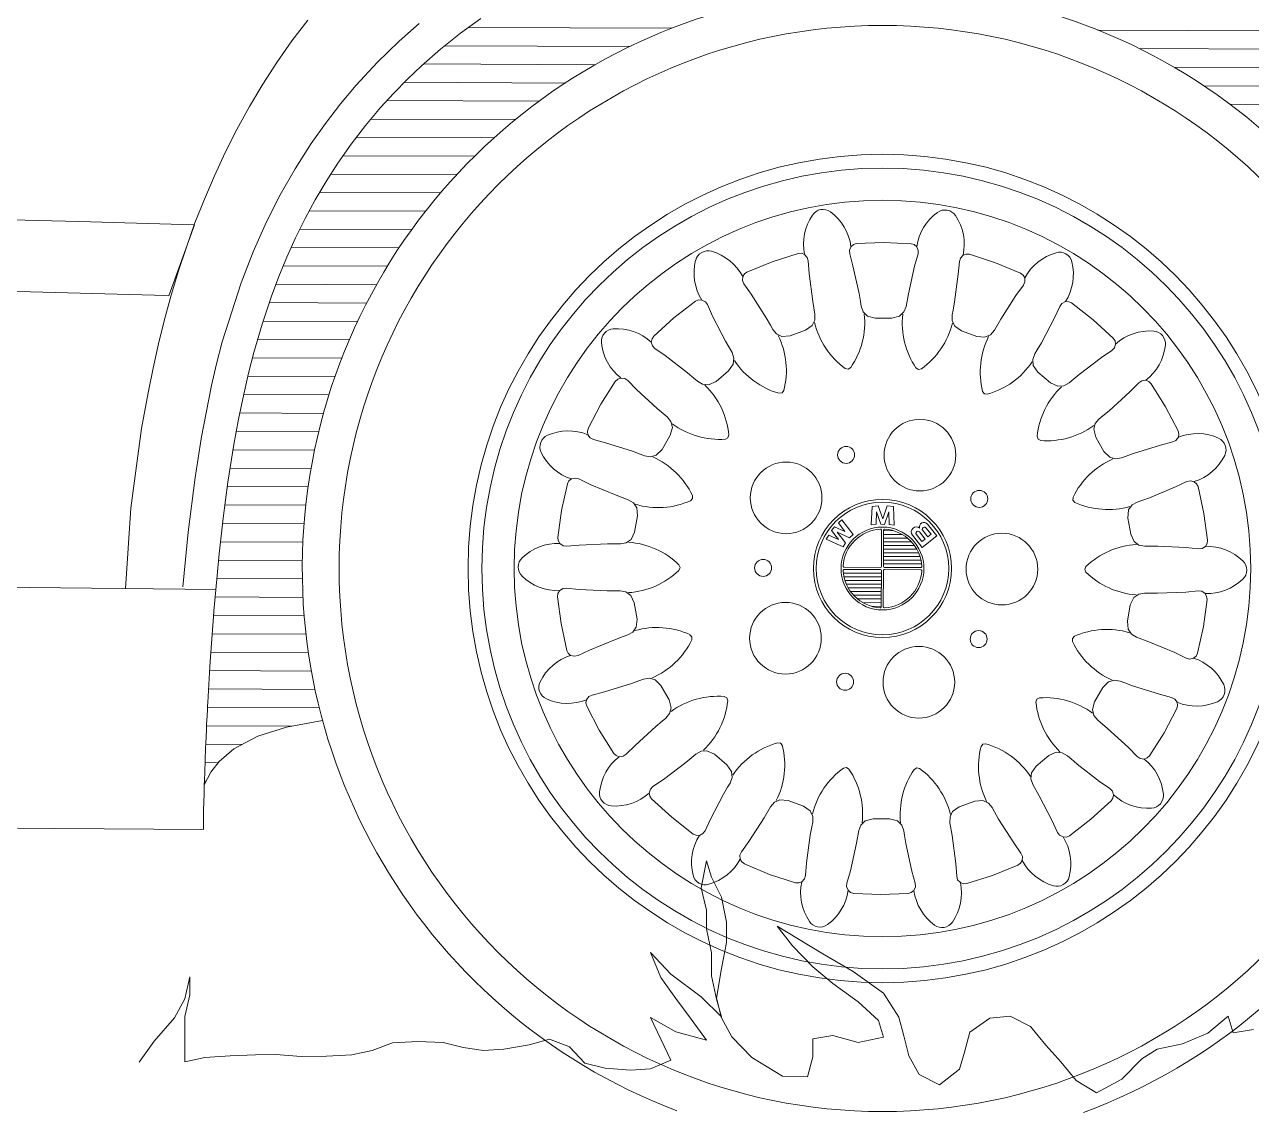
# Model space of a CAD drawing. Header units: millimetres. Extents: x -19 to 261, y -91 to 25.
# Drawn here: x 212.942 to 213.608, y -21.249 to -20.662 of the extents above; entities that cross this region are included whole.
import ezdxf

# ---------------------------------------------------------------- set-up
doc = ezdxf.new("R2010")
doc.units = ezdxf.units.MM
doc.layers.add('XR$3$STANDARD_1', color=7, linetype='Continuous', lineweight=18, true_color=0x000000)

# ---------------------------------------------------------------- blocks, each defined once
blk = doc.blocks.new('COMPLEXOBJECT_1')
at = {"layer": 'XR$3$STANDARD_1', "color": 1, "lineweight": 5, "true_color": 0xff0000}
for p, q in [((213.17827, -20.66657), (213.1894, -20.65851)), ((213.08675, -20.67077), (213.0954, -20.65951)), ((213.14505, -20.67092), (213.15589, -20.66137)), ((213.29303, -20.66388), (213.18264, -20.6634)), ((213.63461, -20.66534), (213.52425, -20.66487)), ((213.0786, -20.68244), (213.08675, -20.67077)), ((213.133, -20.68257), (213.14505, -20.67092)), ((213.16743, -20.67522), (213.17827, -20.66657)), ((213.15709, -20.68428), (213.16743, -20.67522)), ((213.27049, -20.67378), (213.16978, -20.67335)), ((213.64823, -20.6754), (213.54678, -20.67497)), ((213.07095, -20.69431), (213.0786, -20.68244)), ((213.12165, -20.69482), (213.133, -20.68257)), ((213.14946, -20.69154), (213.15709, -20.68428)), ((213.25145, -20.6837), (213.15821, -20.6833)), ((213.66023, -20.68546), (213.56563, -20.68505)), ((213.14203, -20.69911), (213.14946, -20.69154)), ((213.0637, -20.70647), (213.07095, -20.69431)), ((213.1131, -20.70499), (213.12165, -20.69482)), ((213.23525, -20.69363), (213.14778, -20.69325)), ((213.67092, -20.6955), (213.58192, -20.69512)), ((213.10496, -20.71555), (213.1131, -20.70499)), ((213.13489, -20.70698), (213.14203, -20.69911)), ((213.22095, -20.70357), (213.13831, -20.70321)), ((213.6802, -20.70554), (213.59614, -20.70518)), ((213.05694, -20.71885), (213.0637, -20.70647)), ((213.12675, -20.71675), (213.13489, -20.70698)), ((213.09731, -20.72642), (213.10496, -20.71555)), ((213.11901, -20.72681), (213.12675, -20.71675)), ((213.20813, -20.71351), (213.12973, -20.71318)), ((213.05059, -20.73132), (213.05694, -20.71885)), ((213.19653, -20.72346), (213.12183, -20.72314)), ((213.04473, -20.74399), (213.05059, -20.73132)), ((213.08845, -20.74028), (213.09731, -20.72642)), ((213.11166, -20.73718), (213.11901, -20.72681)), ((213.10542, -20.74705), (213.11166, -20.73718)), ((213.18596, -20.73342), (213.11455, -20.73311)), ((213.03928, -20.75677), (213.04473, -20.74399)), ((213.08039, -20.75445), (213.08845, -20.74028)), ((213.17627, -20.74338), (213.10793, -20.74308)), ((213.09948, -20.75713), (213.10542, -20.74705)), ((213.03412, -20.76965), (213.03928, -20.75677)), ((213.07303, -20.76902), (213.08039, -20.75445)), ((213.09393, -20.76731), (213.09948, -20.75713)), ((213.16748, -20.75334), (213.10188, -20.75306)), ((213.1594, -20.7633), (213.09626, -20.76303)), ((212.97103, -20.76888), (212.90823, -20.76721)), ((213.00242, -20.76981), (212.97103, -20.76888)), ((213.03382, -20.77065), (213.00242, -20.76981)), ((213.01985, -20.80919), (213.03382, -20.77065)), ((213.02947, -20.78273), (213.03412, -20.76965)), ((213.06566, -20.78538), (213.07303, -20.76902)), ((213.08879, -20.77778), (213.09393, -20.76731)), ((213.08405, -20.78816), (213.08879, -20.77778)), ((213.15193, -20.77327), (213.09113, -20.77301)), ((213.02521, -20.79571), (213.02947, -20.78273)), ((213.145, -20.78324), (213.08641, -20.78299)), ((213.39036, -20.78243), (213.3895, -20.78441)), ((213.3895, -20.78441), (213.38965, -20.78637)), ((213.39178, -20.78136), (213.39036, -20.78243)), ((213.39339, -20.78084), (213.39178, -20.78136)), ((213.40823, -20.78027), (213.39339, -20.78084)), ((213.42296, -20.7809), (213.40823, -20.78027)), ((213.42469, -20.78142), (213.42296, -20.7809)), ((213.42601, -20.78257), (213.42469, -20.78142)), ((213.42687, -20.78456), (213.42601, -20.78257)), ((213.42673, -20.78646), (213.42687, -20.78456)), ((213.05918, -20.80216), (213.06566, -20.78538)), ((213.0797, -20.79874), (213.08405, -20.78816)), ((213.34762, -20.79068), (213.33387, -20.79629)), ((213.36167, -20.78623), (213.34762, -20.79068)), ((213.36348, -20.78612), (213.36167, -20.78623)), ((213.36511, -20.78676), (213.36348, -20.78612)), ((213.3666, -20.78833), (213.36511, -20.78676)), ((213.36711, -20.79017), (213.3666, -20.78833)), ((213.36759, -20.79708), (213.36711, -20.79017)), ((213.38965, -20.78637), (213.3914, -20.79298)), ((213.42481, -20.79313), (213.42673, -20.78646)), ((213.44921, -20.7906), (213.44859, -20.79742)), ((213.44973, -20.78871), (213.44921, -20.7906)), ((213.45122, -20.78715), (213.44973, -20.78871)), ((213.45291, -20.78663), (213.45122, -20.78715)), ((213.45461, -20.78669), (213.45291, -20.78663)), ((213.46875, -20.79123), (213.45461, -20.78669)), ((213.48237, -20.79686), (213.46875, -20.79123)), ((213.02126, -20.80889), (213.02521, -20.79571)), ((213.13858, -20.79321), (213.08207, -20.79297)), ((213.33253, -20.79733), (213.33157, -20.79881)), ((213.33387, -20.79629), (213.33253, -20.79733)), ((213.36959, -20.81227), (213.36759, -20.79708)), ((213.3914, -20.79298), (213.3947, -20.80791)), ((213.4215, -20.80808), (213.42481, -20.79313)), ((213.44859, -20.79742), (213.44658, -20.81257)), ((213.48382, -20.79794), (213.48237, -20.79686)), ((213.48467, -20.79947), (213.48382, -20.79794)), ((213.04885, -20.83431), (213.05918, -20.80216)), ((213.07575, -20.80933), (213.0797, -20.79874)), ((213.13282, -20.80319), (213.07813, -20.80296)), ((213.33157, -20.79881), (213.33143, -20.80097)), ((213.33143, -20.80097), (213.33224, -20.80276)), ((213.33224, -20.80276), (213.33615, -20.80837)), ((213.47993, -20.80898), (213.48401, -20.80337)), ((213.48401, -20.80337), (213.4848, -20.80163)), ((213.4848, -20.80163), (213.48467, -20.79947)), ((212.91117, -20.80622), (212.94486, -20.80707)), ((212.94486, -20.80707), (212.97856, -20.80801)), ((212.97856, -20.80801), (213.01216, -20.80895)), ((213.01216, -20.80895), (213.01775, -20.80908)), ((213.0176, -20.82208), (213.02126, -20.80889)), ((213.01775, -20.80908), (213.01985, -20.80919)), ((213.07059, -20.82461), (213.07575, -20.80933)), ((213.30756, -20.81148), (213.3059, -20.8122)), ((213.30931, -20.81152), (213.30756, -20.81148)), ((213.31125, -20.81248), (213.30931, -20.81152)), ((213.33615, -20.80837), (213.34435, -20.82127)), ((213.3947, -20.80791), (213.39543, -20.81231)), ((213.42025, -20.81497), (213.4215, -20.80808)), ((213.47171, -20.82189), (213.47993, -20.80898)), ((213.12747, -20.81317), (213.07453, -20.81294)), ((213.3059, -20.8122), (213.29422, -20.82118)), ((213.31236, -20.81403), (213.31125, -20.81248)), ((213.31518, -20.82037), (213.31236, -20.81403)), ((213.37078, -20.81916), (213.36959, -20.81227)), ((213.39543, -20.81231), (213.39587, -20.81493)), ((213.39587, -20.81493), (213.39697, -20.81787)), ((213.39697, -20.81787), (213.39928, -20.82022)), ((213.41676, -20.82023), (213.41909, -20.81801)), ((213.41909, -20.81801), (213.42025, -20.81497)), ((213.44576, -20.81695), (213.44528, -20.81957)), ((213.44658, -20.81257), (213.44576, -20.81695)), ((213.50372, -20.81495), (213.50081, -20.82114)), ((213.50486, -20.81335), (213.50372, -20.81495)), ((213.50679, -20.81239), (213.50486, -20.81335)), ((213.50856, -20.81248), (213.50679, -20.81239)), ((213.51013, -20.81312), (213.50856, -20.81248)), ((213.52187, -20.82223), (213.51013, -20.81312)), ((213.01434, -20.83536), (213.0176, -20.82208)), ((213.06612, -20.84009), (213.07059, -20.82461)), ((213.12249, -20.82315), (213.07116, -20.82293)), ((213.29422, -20.82118), (213.28322, -20.83116)), ((213.32225, -20.83395), (213.31518, -20.82037)), ((213.34435, -20.82127), (213.34655, -20.82516)), ((213.34655, -20.82516), (213.34786, -20.82747)), ((213.3693, -20.8253), (213.37073, -20.82242)), ((213.37073, -20.82242), (213.37078, -20.81916)), ((213.39928, -20.82022), (213.40354, -20.8214)), ((213.40354, -20.8214), (213.41249, -20.82139)), ((213.41249, -20.82139), (213.41676, -20.82023)), ((213.44528, -20.81957), (213.4453, -20.82271)), ((213.4453, -20.82271), (213.44668, -20.82571)), ((213.46818, -20.82794), (213.47171, -20.82189)), ((213.50081, -20.82114), (213.49374, -20.8347)), ((213.53274, -20.83217), (213.52187, -20.82223)), ((213.28322, -20.83116), (213.28231, -20.83259)), ((213.34786, -20.82747), (213.34989, -20.82986)), ((213.34989, -20.82986), (213.35287, -20.83127)), ((213.35287, -20.83127), (213.35728, -20.83092)), ((213.35728, -20.83092), (213.36568, -20.82785)), ((213.36568, -20.82785), (213.3693, -20.8253)), ((213.44668, -20.82571), (213.45028, -20.82827)), ((213.45028, -20.82827), (213.45869, -20.83132)), ((213.45869, -20.83132), (213.4631, -20.83169)), ((213.4631, -20.83169), (213.46605, -20.8304)), ((213.46605, -20.8304), (213.46818, -20.82794)), ((213.01138, -20.84855), (213.01434, -20.83536)), ((213.0458, -20.8461), (213.04885, -20.83431)), ((213.11802, -20.83313), (213.06819, -20.83291)), ((213.28231, -20.83259), (213.28192, -20.83432)), ((213.28192, -20.83432), (213.28252, -20.83639)), ((213.28252, -20.83639), (213.2839, -20.83779)), ((213.2839, -20.83779), (213.2895, -20.84173)), ((213.32573, -20.84003), (213.32225, -20.83395)), ((213.49147, -20.83854), (213.49012, -20.84083)), ((213.49374, -20.8347), (213.49147, -20.83854)), ((213.53206, -20.83885), (213.53339, -20.83748)), ((213.53374, -20.83368), (213.53274, -20.83217)), ((213.53339, -20.83748), (213.53401, -20.83541)), ((213.53401, -20.83541), (213.53374, -20.83368)), ((213.06317, -20.85127), (213.06612, -20.84009)), ((213.11398, -20.84311), (213.06538, -20.8429)), ((213.2895, -20.84173), (213.30162, -20.85105)), ((213.32679, -20.84311), (213.32573, -20.84003)), ((213.32643, -20.84631), (213.32679, -20.84311)), ((213.49012, -20.84083), (213.48907, -20.84378)), ((213.48907, -20.84378), (213.48934, -20.84707)), ((213.51416, -20.85205), (213.5263, -20.84273)), ((213.5263, -20.84273), (213.53206, -20.83885)), ((213.00863, -20.86184), (213.01138, -20.84855)), ((213.04305, -20.85789), (213.0458, -20.8461)), ((213.06063, -20.86256), (213.06317, -20.85127)), ((213.30162, -20.85105), (213.305, -20.85395)), ((213.31706, -20.8557), (213.3239, -20.84994)), ((213.3239, -20.84994), (213.32643, -20.84631)), ((213.38722, -20.84871), (213.3888, -20.84904)), ((213.3888, -20.84904), (213.39018, -20.8482)), ((213.4256, -20.84835), (213.42697, -20.84921)), ((213.42697, -20.84921), (213.42855, -20.84888)), ((213.48934, -20.84707), (213.49184, -20.85071)), ((213.49184, -20.85071), (213.4987, -20.85645)), ((213.03742, -20.88666), (213.04305, -20.85789)), ((213.11023, -20.85309), (213.06281, -20.85289)), ((213.26238, -20.85568), (213.25447, -20.86811)), ((213.26369, -20.85443), (213.26238, -20.85568)), ((213.26535, -20.85387), (213.26369, -20.85443)), ((213.2675, -20.85411), (213.26535, -20.85387)), ((213.26908, -20.85519), (213.2675, -20.85411)), ((213.27389, -20.86018), (213.26908, -20.85519)), ((213.305, -20.85395), (213.30702, -20.85567)), ((213.30702, -20.85567), (213.30975, -20.85722)), ((213.30975, -20.85722), (213.31304, -20.85753)), ((213.31304, -20.85753), (213.31706, -20.8557)), ((213.4987, -20.85645), (213.50272, -20.85831)), ((213.50272, -20.85831), (213.50593, -20.85811)), ((213.50593, -20.85811), (213.50878, -20.85653)), ((213.50878, -20.85653), (213.51416, -20.85205)), ((213.54662, -20.85647), (213.54176, -20.8613)), ((213.54824, -20.85536), (213.54662, -20.85647)), ((213.55038, -20.85512), (213.54824, -20.85536)), ((213.55201, -20.85581), (213.55038, -20.85512)), ((213.55327, -20.85695), (213.55201, -20.85581)), ((213.56118, -20.86952), (213.55327, -20.85695)), ((213.00514, -20.88122), (213.00863, -20.86184)), ((213.05777, -20.87625), (213.06063, -20.86256)), ((213.10692, -20.86308), (213.06056, -20.86288)), ((213.28518, -20.87052), (213.27389, -20.86018)), ((213.35128, -20.86217), (213.35288, -20.86194)), ((213.35288, -20.86194), (213.35389, -20.86068)), ((213.46179, -20.86114), (213.46278, -20.86241)), ((213.46278, -20.86241), (213.46438, -20.86265)), ((213.54176, -20.8613), (213.53049, -20.87162)), ((213.25447, -20.86811), (213.24755, -20.88125)), ((213.29053, -20.87505), (213.28518, -20.87052)), ((213.53049, -20.87162), (213.52704, -20.87445)), ((213.568, -20.88258), (213.56118, -20.86952)), ((213.05521, -20.88994), (213.05777, -20.87625)), ((213.10401, -20.87307), (213.05847, -20.87287)), ((213.29258, -20.87757), (213.29053, -20.87505)), ((213.29334, -20.8807), (213.29258, -20.87757)), ((213.52299, -20.87856), (213.52211, -20.88174)), ((213.52499, -20.87614), (213.52299, -20.87856)), ((213.52704, -20.87445), (213.52499, -20.87614)), ((212.99936, -20.9246), (213.00514, -20.88122)), ((213.10135, -20.88306), (213.05653, -20.88286)), ((213.24755, -20.88125), (213.24719, -20.88291)), ((213.24719, -20.88291), (213.2474, -20.88466)), ((213.2474, -20.88466), (213.24868, -20.8864)), ((213.28774, -20.89273), (213.2922, -20.88498)), ((213.2922, -20.88498), (213.29334, -20.8807)), ((213.32354, -20.88635), (213.32405, -20.88482)), ((213.52211, -20.88174), (213.52323, -20.88602)), ((213.56842, -20.88434), (213.568, -20.88258)), ((213.56808, -20.88606), (213.56842, -20.88434)), ((213.03742, -20.88696), (213.03423, -20.90795)), ((213.05202, -20.91053), (213.05521, -20.88994)), ((213.24868, -20.8864), (213.25046, -20.88725)), ((213.25046, -20.88725), (213.25706, -20.88904)), ((213.25706, -20.88904), (213.27164, -20.89365)), ((213.32211, -20.88711), (213.32354, -20.88635)), ((213.49141, -20.88554), (213.49191, -20.88707)), ((213.49191, -20.88707), (213.49333, -20.88784)), ((213.52323, -20.88602), (213.52771, -20.89376)), ((213.54374, -20.89491), (213.55834, -20.8903)), ((213.55834, -20.8903), (213.56507, -20.88863)), ((213.56507, -20.88863), (213.56679, -20.8878)), ((213.56679, -20.8878), (213.56808, -20.88606)), ((213.09913, -20.89305), (213.05476, -20.89286)), ((213.27164, -20.89365), (213.27581, -20.89522)), ((213.27581, -20.89522), (213.2783, -20.89614)), ((213.2783, -20.89614), (213.2814, -20.89667)), ((213.2814, -20.89667), (213.28459, -20.89583)), ((213.28459, -20.89583), (213.28774, -20.89273)), ((213.52771, -20.89376), (213.53085, -20.89688)), ((213.53085, -20.89688), (213.53393, -20.89779)), ((213.53393, -20.89779), (213.53715, -20.89727)), ((213.53715, -20.89727), (213.54374, -20.89491)), ((213.09724, -20.90304), (213.05321, -20.90285)), ((213.03423, -20.90795), (213.0305, -20.93753)), ((213.04944, -20.93002), (213.05202, -20.91053)), ((213.23635, -20.91142), (213.23317, -20.92581)), ((213.23716, -20.9098), (213.23635, -20.91142)), ((213.23852, -20.9087), (213.23716, -20.9098)), ((213.24063, -20.9082), (213.23852, -20.9087)), ((213.24248, -20.90867), (213.24063, -20.9082)), ((213.24871, -20.91171), (213.24248, -20.90867)), ((213.26286, -20.91757), (213.24871, -20.91171)), ((213.57273, -20.91016), (213.56651, -20.91304)), ((213.57463, -20.90967), (213.57273, -20.91016)), ((213.57673, -20.91018), (213.57463, -20.90967)), ((213.57802, -20.91139), (213.57673, -20.91018)), ((213.57881, -20.91289), (213.57802, -20.91139)), ((213.09557, -20.91303), (213.05171, -20.91284)), ((213.26942, -20.91999), (213.26286, -20.91757)), ((213.30431, -20.91932), (213.30427, -20.91771)), ((213.56651, -20.91304), (213.55239, -20.91888)), ((213.58195, -20.9274), (213.57881, -20.91289)), ((212.99637, -20.96829), (212.99936, -20.9246)), ((213.09439, -20.92303), (213.05039, -20.92284)), ((213.27222, -20.92166), (213.26942, -20.91999)), ((213.274, -20.92434), (213.27222, -20.92166)), ((213.2744, -20.92875), (213.274, -20.92434)), ((213.30323, -20.92052), (213.30431, -20.91932)), ((213.40175, -20.92358), (213.40134, -20.9337)), ((213.40513, -20.92322), (213.40175, -20.92358)), ((213.40754, -20.93035), (213.40513, -20.92322)), ((213.41001, -20.92324), (213.40754, -20.93035)), ((213.41338, -20.92363), (213.41001, -20.92324)), ((213.41371, -20.93376), (213.41338, -20.92363)), ((213.51091, -20.9186), (213.51085, -20.92021)), ((213.51085, -20.92021), (213.51193, -20.92142)), ((213.54297, -20.92284), (213.54106, -20.92553)), ((213.54568, -20.92125), (213.54297, -20.92284)), ((213.54818, -20.92036), (213.54568, -20.92125)), ((213.55239, -20.91888), (213.54818, -20.92036)), ((213.04725, -20.94941), (213.04944, -20.93002)), ((213.23317, -20.92581), (213.23116, -20.94052)), ((213.27286, -20.93756), (213.2744, -20.92875)), ((213.38541, -20.9309), (213.38353, -20.93263)), ((213.39146, -20.93892), (213.38541, -20.9309)), ((213.40396, -20.93334), (213.40424, -20.92659)), ((213.40424, -20.92659), (213.40659, -20.93335)), ((213.40846, -20.93336), (213.41087, -20.92662)), ((213.41087, -20.92662), (213.41109, -20.93337)), ((213.54106, -20.92553), (213.54064, -20.92993)), ((213.54064, -20.92993), (213.5422, -20.93873)), ((213.58389, -20.94201), (213.58195, -20.9274)), ((213.0305, -20.93753), (213.02748, -20.96722)), ((213.09345, -20.93302), (213.04912, -20.93283)), ((213.27096, -20.94155), (213.27286, -20.93756)), ((213.38141, -20.93466), (213.37976, -20.9367)), ((213.37976, -20.9367), (213.38348, -20.94163)), ((213.38702, -20.93726), (213.38141, -20.93466)), ((213.38734, -20.94342), (213.38292, -20.93756)), ((213.38292, -20.93756), (213.38958, -20.94065)), ((213.38353, -20.93263), (213.38702, -20.93726)), ((213.40134, -20.9337), (213.40396, -20.93334)), ((213.40659, -20.93335), (213.40846, -20.93336)), ((213.40695, -20.93657), (213.40686, -20.95623)), ((213.40807, -20.93657), (213.40799, -20.95623)), ((213.41327, -20.93682), (213.40807, -20.93679)), ((213.41109, -20.93337), (213.41371, -20.93376)), ((213.43062, -20.94134), (213.42759, -20.93752)), ((213.42929, -20.93665), (213.43209, -20.94017)), ((213.43385, -20.93877), (213.43105, -20.93525)), ((213.43695, -20.93967), (213.43182, -20.9332)), ((213.09277, -20.94302), (213.04799, -20.94283)), ((213.23116, -20.94052), (213.23139, -20.9422)), ((213.23139, -20.9422), (213.23219, -20.94378)), ((213.23219, -20.94378), (213.23399, -20.94497)), ((213.23399, -20.94497), (213.23595, -20.94516)), ((213.23595, -20.94516), (213.24277, -20.94459)), ((213.24277, -20.94459), (213.25804, -20.94393)), ((213.25804, -20.94393), (213.2625, -20.94398)), ((213.2625, -20.94398), (213.26515, -20.944)), ((213.26515, -20.944), (213.26824, -20.94343)), ((213.26824, -20.94343), (213.27096, -20.94155)), ((213.37822, -20.93919), (213.37692, -20.9414)), ((213.37692, -20.9414), (213.38604, -20.94563)), ((213.38348, -20.94163), (213.37822, -20.93919)), ((213.38604, -20.94563), (213.38734, -20.94342)), ((213.38958, -20.94065), (213.39146, -20.93892)), ((213.42475, -20.94487), (213.40804, -20.94479)), ((213.42098, -20.94085), (213.40805, -20.94079)), ((213.42312, -20.94286), (213.40805, -20.94279)), ((213.41806, -20.93884), (213.40806, -20.93879)), ((213.42366, -20.9392), (213.42902, -20.94596)), ((213.42582, -20.93892), (213.42885, -20.94274)), ((213.42885, -20.94274), (213.43062, -20.94134)), ((213.42902, -20.94596), (213.43695, -20.93967)), ((213.43209, -20.94017), (213.43385, -20.93877)), ((213.5422, -20.93873), (213.54409, -20.94274)), ((213.54409, -20.94274), (213.54668, -20.94465)), ((213.54668, -20.94465), (213.54987, -20.94527)), ((213.58277, -20.94531), (213.58368, -20.94381)), ((213.58368, -20.94381), (213.58389, -20.94201)), ((213.04547, -20.9689), (213.04725, -20.94941)), ((213.42779, -20.95088), (213.40801, -20.95079)), ((213.42703, -20.94888), (213.40802, -20.94879)), ((213.42603, -20.94687), (213.40803, -20.94679)), ((213.54987, -20.94527), (213.55687, -20.9453)), ((213.55687, -20.9453), (213.57217, -20.94596)), ((213.57217, -20.94596), (213.57907, -20.94669)), ((213.57907, -20.94669), (213.58097, -20.9465)), ((213.58097, -20.9465), (213.58277, -20.94531)), ((213.09255, -20.95302), (213.04694, -20.95282)), ((213.29692, -20.95838), (213.29752, -20.95688)), ((213.29752, -20.95688), (213.29693, -20.95538)), ((213.4063, -20.95679), (213.38664, -20.9567)), ((213.40629, -20.95791), (213.38664, -20.95783)), ((213.40677, -20.97813), (213.40685, -20.95848)), ((213.40789, -20.97814), (213.40798, -20.95848)), ((213.42864, -20.95488), (213.40799, -20.95479)), ((213.42832, -20.95288), (213.408, -20.95279)), ((213.40854, -20.95792), (213.4282, -20.95801)), ((213.40855, -20.9568), (213.42821, -20.95688)), ((213.51793, -20.95633), (213.51732, -20.95783)), ((213.51732, -20.95783), (213.51791, -20.95933)), ((213.09254, -20.96302), (213.04602, -20.96282)), ((213.40685, -20.95991), (213.3862, -20.95983)), ((213.40684, -20.96191), (213.38652, -20.96183)), ((213.40683, -20.96391), (213.38706, -20.96383)), ((213.04537, -20.9688), (212.79258, -20.96581)), ((213.04432, -20.98049), (213.04547, -20.9689)), ((213.23116, -20.9709), (213.23095, -20.9727)), ((213.23207, -20.9694), (213.23116, -20.9709)), ((213.23387, -20.96821), (213.23207, -20.9694)), ((213.23577, -20.96802), (213.23387, -20.96821)), ((213.24267, -20.96875), (213.23577, -20.96802)), ((213.25797, -20.96941), (213.24267, -20.96875)), ((213.26497, -20.96944), (213.25797, -20.96941)), ((213.26817, -20.97006), (213.26497, -20.96944)), ((213.27076, -20.97197), (213.26817, -20.97006)), ((213.40682, -20.96591), (213.38782, -20.96583)), ((213.40681, -20.96791), (213.38882, -20.96784)), ((213.4068, -20.96991), (213.39009, -20.96984)), ((213.5466, -20.97128), (213.54388, -20.97315)), ((213.54969, -20.97071), (213.5466, -20.97128)), ((213.55235, -20.97073), (213.54969, -20.97071)), ((213.55681, -20.97078), (213.55235, -20.97073)), ((213.57208, -20.97012), (213.55681, -20.97078)), ((213.5789, -20.96955), (213.57208, -20.97012)), ((213.58085, -20.96974), (213.5789, -20.96955)), ((213.58265, -20.97093), (213.58085, -20.96974)), ((213.58345, -20.97251), (213.58265, -20.97093)), ((213.09287, -20.97302), (213.04501, -20.97281)), ((213.23095, -20.9727), (213.23289, -20.9873)), ((213.27264, -20.97598), (213.27076, -20.97197)), ((213.2742, -20.98478), (213.27264, -20.97598)), ((213.4068, -20.97191), (213.39172, -20.97185)), ((213.40679, -20.97391), (213.39386, -20.97386)), ((213.40678, -20.97591), (213.39678, -20.97587)), ((213.40677, -20.97791), (213.40157, -20.97789)), ((213.54199, -20.97714), (213.54044, -20.98595)), ((213.54388, -20.97315), (213.54199, -20.97714)), ((213.58167, -20.9889), (213.58369, -20.97419)), ((213.58369, -20.97419), (213.58345, -20.97251)), ((213.0424, -21.00789), (213.04411, -20.98349)), ((213.04411, -20.98349), (213.04432, -20.98049)), ((213.04411, -20.98349), (213.04432, -20.98109)), ((213.09357, -20.98302), (213.04417, -20.98281)), ((213.27378, -20.98918), (213.2742, -20.98478)), ((213.23289, -20.9873), (213.23603, -21.00182)), ((213.27187, -20.99187), (213.27378, -20.98918)), ((213.54044, -20.98595), (213.54084, -20.99036)), ((213.54084, -20.99036), (213.54262, -20.99305)), ((213.57849, -21.00329), (213.58167, -20.9889)), ((213.09448, -20.99303), (213.04345, -20.99281)), ((213.24833, -21.00167), (213.26245, -20.99583)), ((213.26245, -20.99583), (213.26666, -20.99435)), ((213.26666, -20.99435), (213.26916, -20.99346)), ((213.26916, -20.99346), (213.27187, -20.99187)), ((213.30399, -20.9945), (213.30292, -20.99329)), ((213.30393, -20.99611), (213.30399, -20.9945)), ((213.51161, -20.99419), (213.51053, -20.99539)), ((213.51053, -20.99539), (213.51057, -20.997)), ((213.54262, -20.99305), (213.54542, -20.99472)), ((213.54542, -20.99472), (213.55199, -20.99714)), ((213.55199, -20.99714), (213.56613, -21.003)), ((213.09583, -21.00303), (213.04276, -21.0028)), ((213.23603, -21.00182), (213.23682, -21.00332)), ((213.23682, -21.00332), (213.23812, -21.00453)), ((213.23812, -21.00453), (213.24021, -21.00504)), ((213.24021, -21.00504), (213.24212, -21.00454)), ((213.24212, -21.00454), (213.24833, -21.00167)), ((213.56613, -21.003), (213.57236, -21.00604)), ((213.57632, -21.00601), (213.57768, -21.00491)), ((213.57768, -21.00491), (213.57849, -21.00329)), ((213.04198, -21.01378), (213.0424, -21.00789)), ((213.57236, -21.00604), (213.57422, -21.00651)), ((213.57422, -21.00651), (213.57632, -21.00601)), ((213.04165, -21.02028), (213.04198, -21.01378)), ((213.09748, -21.01304), (213.04205, -21.0128)), ((213.27769, -21.01743), (213.2711, -21.0198)), ((213.28091, -21.01692), (213.27769, -21.01743)), ((213.284, -21.01783), (213.28091, -21.01692)), ((213.28714, -21.02095), (213.284, -21.01783)), ((213.53345, -21.01804), (213.53025, -21.01887)), ((213.53654, -21.01856), (213.53345, -21.01804)), ((213.04111, -21.03008), (213.04143, -21.02358)), ((213.04143, -21.02358), (213.04165, -21.02028)), ((213.09935, -21.02305), (213.04148, -21.0228)), ((213.2565, -21.02441), (213.24977, -21.02608)), ((213.2711, -21.0198), (213.2565, -21.02441)), ((213.29162, -21.02869), (213.28714, -21.02095)), ((213.5271, -21.02197), (213.52264, -21.02973)), ((213.53025, -21.01887), (213.5271, -21.02197)), ((213.53903, -21.01949), (213.53654, -21.01856)), ((213.5432, -21.02106), (213.53903, -21.01949)), ((213.55778, -21.02567), (213.5432, -21.02106)), ((213.041, -21.03218), (213.04111, -21.03008)), ((213.24676, -21.02865), (213.24642, -21.03036)), ((213.24642, -21.03036), (213.24684, -21.03213)), ((213.24805, -21.02691), (213.24676, -21.02865)), ((213.24977, -21.02608), (213.24805, -21.02691)), ((213.29273, -21.03297), (213.29162, -21.02869)), ((213.32293, -21.02763), (213.32151, -21.02686)), ((213.32343, -21.02917), (213.32293, -21.02763)), ((213.49131, -21.02836), (213.49079, -21.02989)), ((213.49273, -21.0276), (213.49131, -21.02836)), ((213.52264, -21.02973), (213.5215, -21.03401)), ((213.56438, -21.02746), (213.55778, -21.02567)), ((213.56616, -21.02831), (213.56438, -21.02746)), ((213.56744, -21.03004), (213.56616, -21.02831)), ((213.56765, -21.0318), (213.56744, -21.03004)), ((213.04056, -21.03988), (213.04067, -21.03718)), ((213.04067, -21.03718), (213.04089, -21.03418)), ((213.04089, -21.03418), (213.041, -21.03218)), ((213.10175, -21.03306), (213.04096, -21.0328)), ((213.24684, -21.03213), (213.25366, -21.04519)), ((213.28985, -21.03857), (213.29185, -21.03615)), ((213.29185, -21.03615), (213.29273, -21.03297)), ((213.5215, -21.03401), (213.52226, -21.03714)), ((213.52226, -21.03714), (213.52432, -21.03966)), ((213.56037, -21.0466), (213.5673, -21.03346)), ((213.5673, -21.03346), (213.56765, -21.0318)), ((213.04034, -21.04518), (213.04045, -21.04198)), ((213.08638, -21.04299), (213.04043, -21.0428)), ((213.04045, -21.04198), (213.04056, -21.03988)), ((213.08386, -21.04346), (213.0683, -21.04838)), ((213.10342, -21.03986), (213.08386, -21.04346)), ((213.27308, -21.05341), (213.28436, -21.04309)), ((213.28436, -21.04309), (213.2878, -21.04026)), ((213.2878, -21.04026), (213.28985, -21.03857)), ((213.52432, -21.03966), (213.52966, -21.04418)), ((213.52966, -21.04418), (213.54095, -21.05453)), ((213.04001, -21.05218), (213.04034, -21.04518)), ((213.0683, -21.04838), (213.05529, -21.0553)), ((213.25366, -21.04519), (213.26157, -21.05776)), ((213.55246, -21.05903), (213.56037, -21.0466)), ((213.03967, -21.06167), (213.0399, -21.05478)), ((213.0399, -21.05478), (213.04001, -21.05218)), ((213.05984, -21.05288), (213.03998, -21.05279)), ((213.05529, -21.0553), (213.04734, -21.06212)), ((213.26157, -21.05776), (213.26283, -21.0589)), ((213.26661, -21.05935), (213.26823, -21.05824)), ((213.26823, -21.05824), (213.27308, -21.05341)), ((213.30607, -21.05818), (213.30068, -21.06266)), ((213.30891, -21.0566), (213.30607, -21.05818)), ((213.31212, -21.05639), (213.30891, -21.0566)), ((213.31614, -21.05825), (213.31212, -21.05639)), ((213.323, -21.064), (213.31614, -21.05825)), ((213.35206, -21.05229), (213.35046, -21.05206)), ((213.35306, -21.05357), (213.35206, -21.05229)), ((213.46196, -21.05277), (213.46096, -21.05403)), ((213.46356, -21.05254), (213.46196, -21.05277)), ((213.5018, -21.05718), (213.49778, -21.05901)), ((213.50509, -21.05748), (213.5018, -21.05718)), ((213.50782, -21.05903), (213.50509, -21.05748)), ((213.54095, -21.05453), (213.54576, -21.05952)), ((213.03944, -21.06777), (213.03967, -21.06167)), ((213.04679, -21.06282), (213.03963, -21.06279)), ((213.04734, -21.06212), (213.04282, -21.0679)), ((213.26283, -21.0589), (213.26446, -21.05959)), ((213.26446, -21.05959), (213.26661, -21.05935)), ((213.30068, -21.06266), (213.28854, -21.07198)), ((213.32551, -21.06764), (213.323, -21.064)), ((213.49094, -21.06477), (213.48841, -21.0684)), ((213.49778, -21.05901), (213.49094, -21.06477)), ((213.50984, -21.06076), (213.50782, -21.05903)), ((213.51323, -21.06366), (213.50984, -21.06076)), ((213.52535, -21.07297), (213.51323, -21.06366)), ((213.54576, -21.05952), (213.54734, -21.06059)), ((213.54734, -21.06059), (213.54949, -21.06084)), ((213.54949, -21.06084), (213.55115, -21.06028)), ((213.55115, -21.06028), (213.55246, -21.05903)), ((213.04282, -21.0679), (213.03921, -21.07477)), ((213.03932, -21.07257), (213.03933, -21.07117)), ((213.03933, -21.07117), (213.03944, -21.06907)), ((213.03944, -21.06907), (213.03944, -21.06777)), ((213.32472, -21.07388), (213.32577, -21.07093)), ((213.32577, -21.07093), (213.32551, -21.06764)), ((213.38787, -21.0655), (213.38629, -21.06583)), ((213.38924, -21.06636), (213.38787, -21.0655)), ((213.42604, -21.06567), (213.42466, -21.06651)), ((213.42762, -21.066), (213.42604, -21.06567)), ((213.48841, -21.0684), (213.48805, -21.0716)), ((213.48805, -21.0716), (213.48912, -21.07468)), ((213.0391, -21.07897), (213.0392, -21.07737)), ((213.0392, -21.07737), (213.03921, -21.07477)), ((213.03921, -21.07477), (213.03932, -21.07257)), ((213.04025, -21.07279), (213.03931, -21.07279)), ((213.28145, -21.07722), (213.28084, -21.0793)), ((213.28279, -21.07585), (213.28145, -21.07722)), ((213.28854, -21.07198), (213.28279, -21.07585)), ((213.3211, -21.08001), (213.32337, -21.07617)), ((213.32337, -21.07617), (213.32472, -21.07388)), ((213.48912, -21.07468), (213.49259, -21.08076)), ((213.53094, -21.07692), (213.52535, -21.07297)), ((213.53232, -21.07832), (213.53094, -21.07692)), ((213.53293, -21.08039), (213.53232, -21.07832)), ((213.03885, -21.08857), (213.03897, -21.08407)), ((213.03897, -21.08407), (213.03898, -21.08247)), ((213.03898, -21.08247), (213.03908, -21.08147)), ((213.03908, -21.08147), (213.0391, -21.07897)), ((213.28084, -21.0793), (213.2811, -21.08103)), ((213.2811, -21.08103), (213.2821, -21.08254)), ((213.2821, -21.08254), (213.29297, -21.09248)), ((213.31404, -21.09357), (213.3211, -21.08001)), ((213.34879, -21.0843), (213.34666, -21.08677)), ((213.35174, -21.08302), (213.34879, -21.0843)), ((213.35616, -21.08339), (213.35174, -21.08302)), ((213.36456, -21.08644), (213.35616, -21.08339)), ((213.45757, -21.08379), (213.44916, -21.08685)), ((213.46197, -21.08344), (213.45757, -21.08379)), ((213.46495, -21.08485), (213.46197, -21.08344)), ((213.46699, -21.08724), (213.46495, -21.08485)), ((213.49259, -21.08076), (213.49966, -21.09434)), ((213.52062, -21.09353), (213.53162, -21.08355)), ((213.53162, -21.08355), (213.53253, -21.08211)), ((213.53253, -21.08211), (213.53293, -21.08039)), ((213.03884, -21.09267), (213.03885, -21.08857)), ((213.34666, -21.08677), (213.34314, -21.09281)), ((213.36816, -21.089), (213.36456, -21.08644)), ((213.36954, -21.092), (213.36816, -21.089)), ((213.44554, -21.0894), (213.44411, -21.09229)), ((213.44916, -21.08685), (213.44554, -21.0894)), ((213.4683, -21.08955), (213.46699, -21.08724)), ((213.47049, -21.09344), (213.4683, -21.08955)), ((212.95781, -21.09852), (212.93781, -21.09834)), ((213.03871, -21.09917), (213.03873, -21.09387)), ((213.03873, -21.09387), (213.03884, -21.09267)), ((213.29297, -21.09248), (213.30471, -21.10158)), ((213.31112, -21.09976), (213.31404, -21.09357)), ((213.34314, -21.09281), (213.33491, -21.10573)), ((213.36826, -21.10214), (213.36908, -21.09775)), ((213.36908, -21.09775), (213.36956, -21.09514)), ((213.36956, -21.09514), (213.36954, -21.092)), ((213.39575, -21.0967), (213.39459, -21.09974)), ((213.39808, -21.09448), (213.39575, -21.0967)), ((213.40235, -21.09332), (213.39808, -21.09448)), ((213.4113, -21.09331), (213.40235, -21.09332)), ((213.41556, -21.09449), (213.4113, -21.09331)), ((213.41788, -21.09684), (213.41556, -21.09449)), ((213.41897, -21.09978), (213.41788, -21.09684)), ((213.44411, -21.09229), (213.44406, -21.09554)), ((213.44406, -21.09554), (213.44525, -21.10244)), ((213.47869, -21.10633), (213.47049, -21.09344)), ((213.49966, -21.09434), (213.50248, -21.10067)), ((213.50894, -21.10251), (213.52062, -21.09353)), ((213.03871, -21.09917), (212.95781, -21.09852)), ((213.30471, -21.10158), (213.30628, -21.10223)), ((213.30628, -21.10223), (213.30805, -21.10232)), ((213.30805, -21.10232), (213.30998, -21.10136)), ((213.30998, -21.10136), (213.31112, -21.09976)), ((213.36625, -21.11729), (213.36826, -21.10214)), ((213.39459, -21.09974), (213.39334, -21.10663)), ((213.41941, -21.1024), (213.41897, -21.09978)), ((213.42014, -21.1068), (213.41941, -21.1024)), ((213.44525, -21.10244), (213.44725, -21.11762)), ((213.50248, -21.10067), (213.5036, -21.10222)), ((213.5036, -21.10222), (213.50553, -21.10319)), ((213.50553, -21.10319), (213.50728, -21.10323)), ((213.50728, -21.10323), (213.50894, -21.10251)), ((213.33083, -21.11134), (213.33005, -21.11308)), ((213.33491, -21.10573), (213.33083, -21.11134)), ((213.39334, -21.10663), (213.39003, -21.12158)), ((213.42344, -21.12172), (213.42014, -21.1068)), ((213.4826, -21.11195), (213.47869, -21.10633)), ((213.33005, -21.11308), (213.33018, -21.11524)), ((213.33018, -21.11524), (213.33102, -21.11677)), ((213.33102, -21.11677), (213.33247, -21.11785)), ((213.33247, -21.11785), (213.34609, -21.12348)), ((213.36564, -21.12411), (213.36625, -21.11729)), ((213.44725, -21.11762), (213.44773, -21.12454)), ((213.48097, -21.11842), (213.48231, -21.11738)), ((213.48231, -21.11738), (213.48328, -21.11589)), ((213.48341, -21.11374), (213.4826, -21.11195)), ((213.48328, -21.11589), (213.48341, -21.11374)), ((213.34609, -21.12348), (213.36023, -21.12802)), ((213.36511, -21.126), (213.36564, -21.12411)), ((213.39003, -21.12158), (213.38812, -21.12825)), ((213.42519, -21.12834), (213.42344, -21.12172)), ((213.44773, -21.12454), (213.44825, -21.12638)), ((213.45317, -21.12848), (213.46722, -21.12403)), ((213.46722, -21.12403), (213.48097, -21.11842)), ((213.36023, -21.12802), (213.36193, -21.12808)), ((213.36193, -21.12808), (213.36362, -21.12756)), ((213.36362, -21.12756), (213.36511, -21.126)), ((213.38812, -21.12825), (213.38797, -21.13015)), ((213.38797, -21.13015), (213.38883, -21.13214)), ((213.42448, -21.13228), (213.42534, -21.1303)), ((213.42534, -21.1303), (213.42519, -21.12834)), ((213.44825, -21.12638), (213.44973, -21.12795)), ((213.44973, -21.12795), (213.45137, -21.12858)), ((213.45137, -21.12858), (213.45317, -21.12848)), ((213.38883, -21.13214), (213.39015, -21.13329)), ((213.39015, -21.13329), (213.39189, -21.1338)), ((213.39189, -21.1338), (213.40661, -21.13443)), ((213.40661, -21.13443), (213.42145, -21.13386)), ((213.42145, -21.13386), (213.42307, -21.13334)), ((213.42307, -21.13334), (213.42448, -21.13228))]:
    blk.add_line(p, q, dxfattribs=at)
for centre, radius in [((213.40742, -20.95735), 0.295), ((213.40742, -20.95735), 0.225), ((213.40742, -20.95735), 0.2175), ((213.40742, -20.95735), 0.2), ((213.42776, -20.89576), 0.01946), ((213.38769, -20.89565), 0.00461), ((213.35512, -20.91898), 0.01946), ((213.46001, -20.91952), 0.00461), ((213.40742, -20.95735), 0.0375), ((213.40742, -20.95735), 0.036), ((213.40742, -20.95735), 0.0225), ((213.47229, -20.95766), 0.01946), ((213.34263, -20.95705), 0.00461), ((213.35476, -20.99524), 0.01946), ((213.45966, -20.99568), 0.00461), ((213.42718, -21.01914), 0.01946), ((213.38711, -21.01888), 0.00461)]:
    blk.add_circle(centre, radius, dxfattribs=at)
for centre, radius, start, end in [((213.40742, -20.95735), 0.315, 290.28065, 249.22694), ((213.37508, -20.76922), 0.0069, 53.82436, 145.68323), ((213.36267, -20.78619), 0.02792, 7.75543, 53.82436), ((213.45364, -20.78658), 0.02792, 125.68323, 171.75216), ((213.44138, -20.76951), 0.0069, 33.82436, 125.68323), ((213.39244, -20.78107), 0.02792, 145.68323, 191.75216), ((213.42392, -20.78121), 0.02792, 347.75543, 33.82436), ((213.31269, -20.79163), 0.0069, 73.82436, 165.68323), ((213.30683, -20.81181), 0.02792, 27.75543, 73.82436), ((213.33305, -20.79683), 0.02792, 165.68323, 211.75216), ((213.50926, -20.81268), 0.02792, 105.68323, 151.75216), ((213.50358, -20.79245), 0.0069, 13.82436, 105.68323), ((213.48317, -20.79747), 0.02792, 327.75543, 13.82436), ((213.41271, -20.81364), 0.04335, 193.51597, 233.99417), ((213.35445, -20.82365), 0.04335, 325.51341, 5.99161), ((213.46154, -20.82411), 0.04335, 173.51597, 213.99417), ((213.40337, -20.8136), 0.04335, 305.51341, 345.99161), ((213.26172, -20.83402), 0.0069, 93.82436, 185.68323), ((213.26312, -20.85499), 0.02792, 47.75543, 93.82436), ((213.31191, -20.84983), 0.04335, 345.51341, 25.99161), ((213.50385, -20.85066), 0.04335, 153.51597, 193.99417), ((213.5526, -20.85624), 0.02792, 85.68323, 131.75216), ((213.55418, -20.83528), 0.0069, 353.82436, 85.68323), ((213.28263, -20.83194), 0.02792, 185.68323, 231.75216), ((213.53328, -20.83302), 0.02792, 307.75543, 353.82436), ((213.36323, -20.8205), 0.04335, 213.51597, 253.99417), ((213.45278, -20.82088), 0.04335, 285.51341, 325.99161), ((213.2809, -20.88898), 0.04335, 5.51341, 45.99161), ((213.53453, -20.89007), 0.04335, 133.51597, 173.99417), ((213.22832, -20.89129), 0.0069, 113.82436, 205.68323), ((213.23681, -20.91052), 0.02792, 67.75543, 113.82436), ((213.31909, -20.84386), 0.04335, 233.51597, 273.99417), ((213.49672, -20.84463), 0.04335, 265.51341, 305.99161), ((213.57843, -20.91199), 0.02792, 65.68323, 111.75216), ((213.58708, -20.89284), 0.0069, 333.82436, 65.68323), ((213.24726, -20.88219), 0.02792, 205.68323, 251.75216), ((213.26514, -20.93638), 0.04335, 25.51341, 65.99161), ((213.54987, -20.9376), 0.04335, 113.51597, 153.99417), ((213.56822, -20.88356), 0.02792, 287.75543, 333.82436), ((213.2856, -20.88092), 0.04335, 253.51597, 293.99417), ((213.52989, -20.88197), 0.04335, 245.51341, 285.99161), ((213.40742, -20.95735), 0.02138, 92.85237, 176.65521), ((213.40639, -20.93657), 0.000562, 359.75489, 92.85347), ((213.40864, -20.93658), 0.000562, 86.65365, 179.75223), ((213.40742, -20.95735), 0.02138, 2.85237, 86.65521), ((213.42579, -20.93751), 0.00272, 48.20987, 218.43594), ((213.42671, -20.93822), 0.00113, 38.43736, 218.43736), ((213.42991, -20.93472), 0.00244, 38.43599, 198.36439), ((213.43017, -20.93595), 0.00112, 38.43563, 218.43874), ((213.23108, -20.9717), 0.02792, 87.75543, 133.82436), ((213.26655, -20.98631), 0.04335, 45.51341, 85.99161), ((213.54804, -20.98752), 0.04335, 93.51597, 133.99417), ((213.21653, -20.95653), 0.0069, 133.82436, 225.68323), ((213.58363, -20.97321), 0.02792, 45.68323, 91.75216), ((213.2668, -20.92719), 0.04335, 273.51597, 313.99417), ((213.38663, -20.95839), 0.000562, 89.75379, 182.85237), ((213.40742, -20.95735), 0.02138, 182.85237, 266.65521), ((213.38664, -20.95614), 0.000562, 176.65521, 269.75379), ((213.40629, -20.95847), 0.000563, 359.75412, 89.75412), ((213.4063, -20.95622), 0.000563, 269.75363, 359.75363), ((213.40854, -20.95848), 0.000562, 89.75379, 179.75379), ((213.40855, -20.95623), 0.000562, 179.75347, 269.75347), ((213.4282, -20.95857), 0.000563, 356.65519, 89.75377), ((213.42821, -20.95632), 0.000562, 269.75379, 2.85237), ((213.59831, -20.95817), 0.0069, 313.82436, 45.68323), ((213.23121, -20.9415), 0.02792, 225.68323, 271.75216), ((213.40742, -20.95735), 0.02138, 272.85237, 356.65521), ((213.54829, -20.9284), 0.04335, 225.51341, 265.99161), ((213.58376, -20.94301), 0.02792, 267.75543, 313.82436), ((213.40621, -20.97813), 0.000562, 266.65395, 359.75253), ((213.40846, -20.97814), 0.000562, 179.75551, 272.85409), ((213.28495, -21.03274), 0.04335, 65.51341, 105.99161), ((213.52924, -21.03379), 0.04335, 73.51597, 113.99417), ((213.26497, -20.9771), 0.04335, 293.51597, 333.99417), ((213.5497, -20.97833), 0.04335, 205.51341, 245.99161), ((213.24662, -21.03114), 0.02792, 107.75543, 153.82436), ((213.56758, -21.03252), 0.02792, 25.68323, 71.75216), ((213.22776, -21.02187), 0.0069, 153.82436, 245.68323), ((213.58652, -21.02341), 0.0069, 293.82436, 25.68323), ((213.23642, -21.00272), 0.02792, 245.68323, 291.75216), ((213.31812, -21.07008), 0.04335, 85.51341, 125.99161), ((213.28032, -21.02464), 0.04335, 313.51597, 353.99417), ((213.53394, -21.02573), 0.04335, 185.51341, 225.99161), ((213.49575, -21.07085), 0.04335, 53.51597, 93.99417), ((213.57803, -21.00419), 0.02792, 247.75543, 293.82436), ((213.36206, -21.09383), 0.04335, 105.51341, 145.99161), ((213.31099, -21.06405), 0.04335, 333.51597, 13.99417), ((213.50293, -21.06488), 0.04335, 165.51341, 205.99161), ((213.45161, -21.09421), 0.04335, 33.51597, 73.99417), ((213.28156, -21.08169), 0.02792, 127.75543, 173.82436), ((213.53221, -21.08277), 0.02792, 5.68323, 51.75216), ((213.41147, -21.10111), 0.04335, 125.51341, 165.99161), ((213.3533, -21.0906), 0.04335, 353.51597, 33.99417), ((213.4604, -21.09106), 0.04335, 145.51341, 185.99161), ((213.40214, -21.10107), 0.04335, 13.51597, 53.99417), ((213.26066, -21.07943), 0.0069, 173.82436, 265.68323), ((213.26224, -21.05847), 0.02792, 265.68323, 311.75216), ((213.55172, -21.05971), 0.02792, 227.75543, 273.82436), ((213.55312, -21.08068), 0.0069, 273.82436, 5.68323), ((213.33167, -21.11724), 0.02792, 147.75543, 193.82436), ((213.48179, -21.11788), 0.02792, 345.68323, 31.75216), ((213.30558, -21.10202), 0.02792, 285.68323, 331.75216), ((213.50801, -21.10289), 0.02792, 207.75543, 253.82436), ((213.31127, -21.12226), 0.0069, 193.82436, 285.68323), ((213.50216, -21.12308), 0.0069, 253.82436, 345.68323), ((213.39093, -21.1335), 0.02792, 167.75543, 213.82436), ((213.4224, -21.13364), 0.02792, 325.68323, 11.75216), ((213.36121, -21.12813), 0.02792, 305.68323, 351.75216), ((213.45217, -21.12852), 0.02792, 187.75543, 233.82436), ((213.37347, -21.1452), 0.0069, 213.82436, 305.68323), ((213.43976, -21.14549), 0.0069, 233.82436, 325.68323)]:
    blk.add_arc(centre, radius, start, end, dxfattribs=at)
blk = doc.blocks.new('ELEMENTO_RETINO_10')
at = {"layer": 'XR$3$STANDARD_1', "color": 18, "lineweight": 18, "true_color": 0x000000}
for p, q in [((213.30906, -21.13089), (213.31181, -21.11609)), ((213.31181, -21.11609), (213.31456, -21.12509)), ((213.30906, -21.13089), (213.31181, -21.14289)), ((213.31456, -21.12509), (213.32006, -21.13589)), ((213.32006, -21.13589), (213.32281, -21.14949)), ((213.31181, -21.14289), (213.31181, -21.15309)), ((213.32281, -21.16049), (213.32281, -21.14949)), ((213.35031, -21.15169), (213.36131, -21.15829)), ((213.35031, -21.15169), (213.35856, -21.16229)), ((213.31181, -21.15309), (213.31456, -21.16609)), ((213.36131, -21.15829), (213.37506, -21.16669)), ((213.32006, -21.17469), (213.32281, -21.16049)), ((213.35856, -21.16229), (213.36956, -21.17369)), ((213.28156, -21.16589), (213.29256, -21.17769)), ((213.28156, -21.16589), (213.28706, -21.17949)), ((213.31456, -21.16609), (213.31456, -21.17869)), ((213.37506, -21.16669), (213.39156, -21.17629)), ((213.29256, -21.17769), (213.30906, -21.19009)), ((213.31731, -21.19069), (213.32006, -21.17469)), ((213.36956, -21.17369), (213.38056, -21.18269)), ((213.39156, -21.17629), (213.40806, -21.18809)), ((213.02856, -21.19109), (213.03131, -21.17909)), ((213.03131, -21.18889), (213.03131, -21.17909)), ((213.28706, -21.17949), (213.29531, -21.19089)), ((213.31456, -21.17869), (213.31731, -21.19129)), ((213.38056, -21.18269), (213.39431, -21.19269)), ((213.02306, -21.20149), (213.02856, -21.19109)), ((213.02856, -21.20069), (213.03131, -21.18889)), ((213.29531, -21.19089), (213.30356, -21.20209)), ((213.30906, -21.19009), (213.32006, -21.20089)), ((213.31731, -21.19069), (213.32006, -21.20149)), ((213.31731, -21.19129), (213.32006, -21.20089)), ((213.40806, -21.18809), (213.41631, -21.20109)), ((213.39431, -21.19269), (213.40531, -21.20289)), ((213.01206, -21.21409), (213.02306, -21.20149)), ((213.02856, -21.21329), (213.02856, -21.20069)), ((213.28156, -21.20129), (213.29531, -21.20909)), ((213.28156, -21.20129), (213.28706, -21.21309)), ((213.30356, -21.20209), (213.31181, -21.21349)), ((213.32006, -21.20149), (213.32556, -21.21169)), ((213.40531, -21.20289), (213.40806, -21.21189)), ((213.41631, -21.20109), (213.41906, -21.21129)), ((213.45481, -21.20929), (213.46581, -21.20169)), ((213.46581, -21.20169), (213.47681, -21.20049)), ((213.47681, -21.20049), (213.48781, -21.20609)), ((213.58406, -21.20969), (213.59506, -21.20049)), ((213.59506, -21.20049), (213.59781, -21.20949)), ((213.29531, -21.20909), (213.31181, -21.21349)), ((213.36956, -21.21289), (213.38056, -21.21109)), ((213.38056, -21.21109), (213.39431, -21.21489)), ((213.41906, -21.21129), (213.42181, -21.22209)), ((213.45206, -21.22009), (213.45481, -21.20929)), ((213.48781, -21.20609), (213.49606, -21.21629)), ((213.57031, -21.21549), (213.58406, -21.20969)), ((213.59781, -21.20949), (213.60881, -21.20769)), ((213.00381, -21.22549), (213.01206, -21.21409)), ((213.02856, -21.22529), (213.02856, -21.21329)), ((213.13031, -21.21909), (213.14131, -21.21509)), ((213.14131, -21.21509), (213.15506, -21.21429)), ((213.15506, -21.21429), (213.16881, -21.21489)), ((213.16881, -21.21489), (213.17981, -21.21749)), ((213.17981, -21.21749), (213.19081, -21.21909)), ((213.20181, -21.21849), (213.21556, -21.21609)), ((213.21556, -21.21609), (213.22656, -21.21309)), ((213.22656, -21.21309), (213.23756, -21.21709)), ((213.23756, -21.21709), (213.24581, -21.22609)), ((213.28706, -21.21309), (213.29256, -21.22449)), ((213.32556, -21.21169), (213.33656, -21.22289)), ((213.36956, -21.21289), (213.36956, -21.22269)), ((213.39431, -21.21489), (213.40806, -21.21189)), ((213.49606, -21.21629), (213.50431, -21.22529)), ((213.55656, -21.21849), (213.57031, -21.21549)), ((213.02856, -21.22529), (213.03956, -21.22289)), ((213.03956, -21.22289), (213.05331, -21.22209)), ((213.05331, -21.22209), (213.06706, -21.22149)), ((213.06706, -21.22149), (213.07806, -21.22129)), ((213.07806, -21.22129), (213.09181, -21.22249)), ((213.09181, -21.22249), (213.10556, -21.22229)), ((213.10556, -21.22229), (213.11931, -21.22149)), ((213.11931, -21.22149), (213.13031, -21.21909)), ((213.19081, -21.21909), (213.20181, -21.21849)), ((213.28156, -21.22909), (213.29256, -21.22449)), ((213.33656, -21.22289), (213.35306, -21.23309)), ((213.36681, -21.23349), (213.36956, -21.22269)), ((213.42181, -21.22209), (213.42731, -21.23229)), ((213.44931, -21.22929), (213.45206, -21.22009)), ((213.53731, -21.23469), (213.54831, -21.22369)), ((213.54831, -21.22369), (213.55656, -21.21849)), ((213.24581, -21.22609), (213.25681, -21.22869)), ((213.25681, -21.22869), (213.27056, -21.22989)), ((213.27056, -21.22989), (213.28156, -21.22909)), ((213.43831, -21.23789), (213.44931, -21.22929)), ((213.50431, -21.22529), (213.51256, -21.23549)), ((213.35306, -21.23309), (213.36681, -21.23349)), ((213.42731, -21.23229), (213.43831, -21.23789)), ((213.51256, -21.23549), (213.52356, -21.24209)), ((213.52356, -21.24209), (213.53731, -21.23469))]:
    blk.add_line(p, q, dxfattribs=at)

msp = doc.modelspace()

# ---------------------------------------------------------------- block references
at = {"layer": 'XR$3$STANDARD_1', "color": 1, "lineweight": 5, "true_color": 0xff0000}
msp.add_blockref('COMPLEXOBJECT_1', (0, 0), dxfattribs=at)
at = {"layer": 'XR$3$STANDARD_1', "color": 18, "lineweight": 18, "true_color": 0x000000}
msp.add_blockref('ELEMENTO_RETINO_10', (0, 0), dxfattribs=at)

doc.saveas('drawing.dxf')
